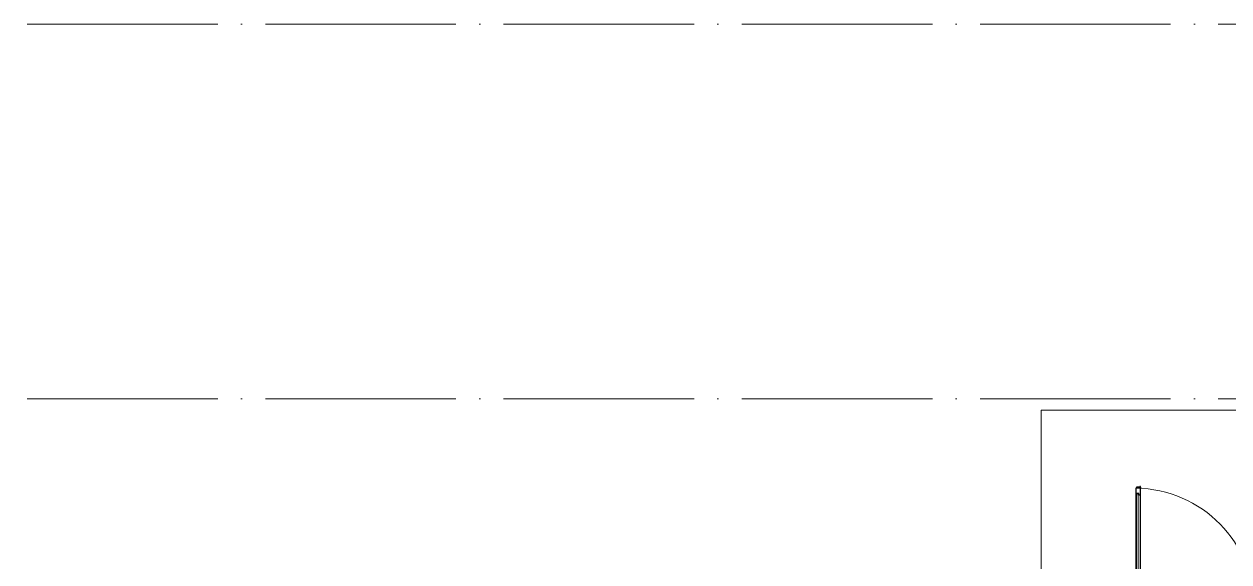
# Model space of a CAD drawing. Header units: millimetres. Extents: x -695119 to 412940, y -249585 to 622758.
# Drawn here: x 118836 to 131480, y 78695 to 84335 of the extents above; entities that cross this region are included whole.
import ezdxf

# ---------------------------------------------------------------- set-up
doc = ezdxf.new("R2010")
doc.units = ezdxf.units.MM
doc.linetypes.add('ADSK_Линия сетки', pattern=[25, 20, -2.5, 0, -2.5])
for name, color, linetype, lineweight in [('Двери', 8, 'Continuous', 9), ('Оси', 252, 'Continuous', 9), ('Перекрытие', 252, 'Continuous', 18)]:
    doc.layers.add(name, color=color, linetype=linetype, lineweight=lineweight)
doc.layers.add('Двери открывание', color=7, linetype='Continuous', lineweight=9, true_color=0xc0c0c0)

# ---------------------------------------------------------------- blocks, each defined once
blk = doc.blocks.new('1 этаж')
at = {"layer": 'Двери', "color": 251, "lineweight": 30, "true_color": 0x636466}
for p, q in [((-44308, -1708), (-44316, -1708)), ((-44316, -1708), (-44316, -1784)), ((-44274, -1699), (-44308, -1699)), ((-44308, -1699), (-44308, -1708)), ((-44307, -1766), (-44307, -1784)), ((-44286, -1766), (-44307, -1766)), ((-44286, -1784), (-44286, -1766)), ((-44266, -1690), (-44274, -1690)), ((-44274, -1690), (-44274, -1699)), ((-44266, -1784), (-44266, -1690)), ((-44307, -1784), (-44316, -1784)), ((-44266, -1784), (-44286, -1784))]:
    blk.add_line(p, q, dxfattribs=at)
at = {"layer": 'Двери', "color": 251, "true_color": 0x636466}
for p, q in [((-44307, -1766), (-44307, -2898)), ((-44286, -1766), (-44307, -1766)), ((-44286, -2898), (-44286, -1766)), ((-44316, -1784), (-44316, -2880)), ((-44266, -2880), (-44266, -1784))]:
    blk.add_line(p, q, dxfattribs=at)
at = {"layer": 'Двери открывание', "color": 251, "true_color": 0x636466}
blk.add_arc((-44334, -2974), 1266, 0, 89.1853, dxfattribs=at)
at = {"layer": 'Оси', "color": 251, "linetype": 'ADSK_Линия сетки', "ltscale": 100, "true_color": 0x636466}
for p, q in [((-26450, 3158), (-72530, 3158)), ((-26450, -772), (-72530, -772))]:
    blk.add_line(p, q, dxfattribs=at)
at = {"layer": 'Перекрытие', "color": 251, "ltscale": 100, "true_color": 0x636466}
for p, q in [((-41553, -890), (-45308, -890)), ((-45308, -890), (-45308, -2840))]:
    blk.add_line(p, q, dxfattribs=at)

msp = doc.modelspace()

# ---------------------------------------------------------------- block references
msp.add_blockref('1 этаж', (174819.19, 81176.937))

doc.saveas('drawing.dxf')
